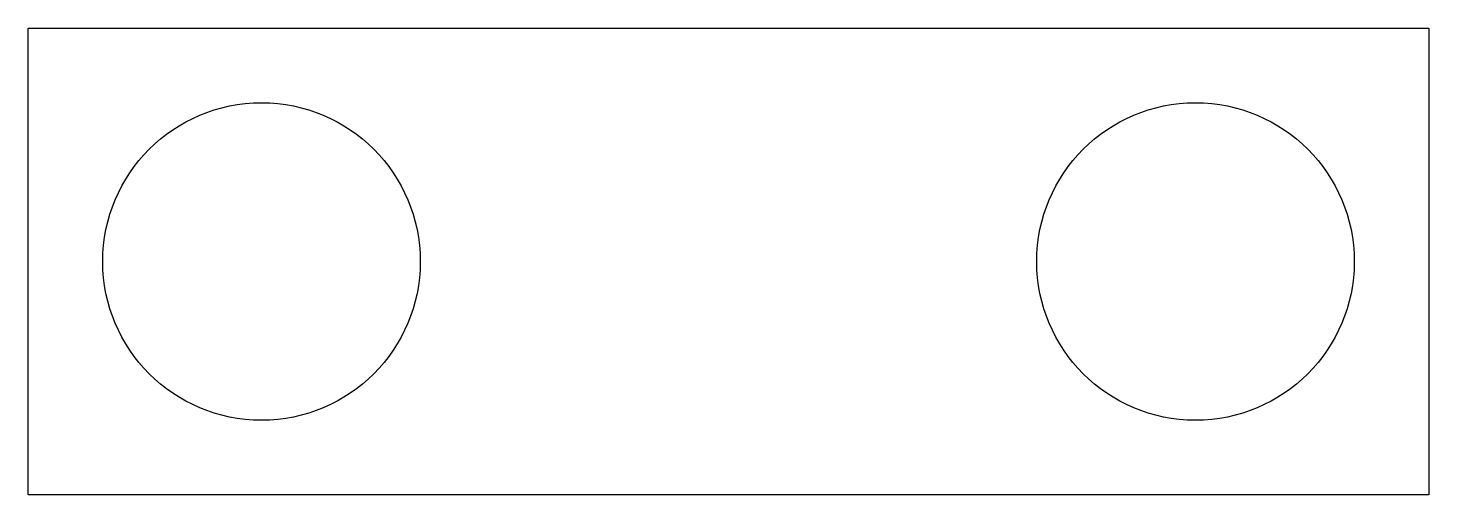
# Model space of a CAD drawing. Header units: millimetres. Extents: x -7.5 to 7.5, y -2.5 to 2.5.
import ezdxf

# ---------------------------------------------------------------- set-up
doc = ezdxf.new("R2010")
doc.units = ezdxf.units.MM

msp = doc.modelspace()

# ---------------------------------------------------------------- linework, layer by layer
at = {"color": 7, "linetype": 'Continuous', "lineweight": 25}
for p, q in [((-7.5, 2.5), (7.5, 2.5)), ((-7.5, -2.5), (-7.5, 2.5)), ((7.5, 2.5), (7.5, -2.5)), ((7.5, -2.5), (-7.5, -2.5))]:
    msp.add_line(p, q, dxfattribs=at)
for centre in [(-5, 0), (5, 0)]:
    msp.add_circle(centre, 1.7, dxfattribs=at)

doc.saveas('drawing.dxf')
